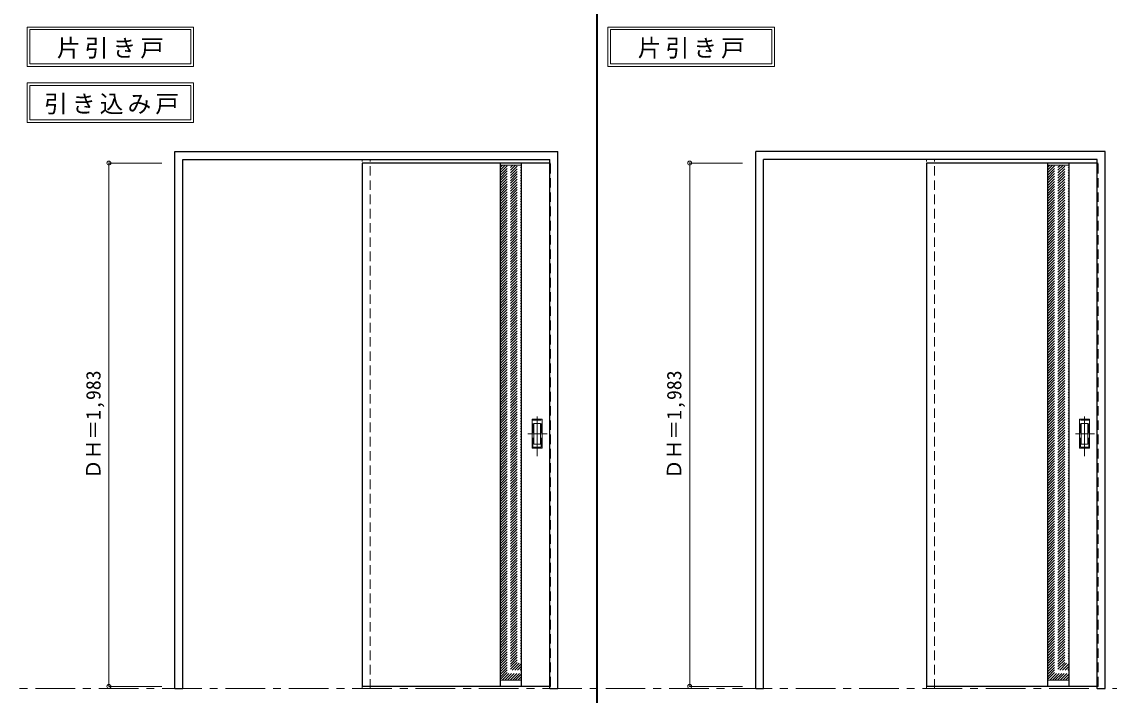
# Model space of a CAD drawing. Units: millimetres, scale not verified. Extents: x -6000 to 5700, y -4307 to 4260.
# Drawn here: x -502 to 3617, y -2588 to -36 of the extents above; entities that cross this region are included whole.
import ezdxf
from ezdxf.enums import TextEntityAlignment as Align

# ---------------------------------------------------------------- set-up
doc = ezdxf.new("R2010")
doc.units = ezdxf.units.MM
doc.header["$LTSCALE"] = 30
doc.header["$PDMODE"] = 32
doc.header["$PDSIZE"] = 15
doc.linetypes.add('CHAIN1', pattern=[8, 5, -1, 1, -1])
doc.linetypes.add('DASHED1', pattern=[1.8, 1.2, -0.6])
for name, color, linetype, lineweight in [('0-1_通り芯', 7, 'CHAIN1', 18), ('0-2_扉', 4, 'DASHED1', 9), ('0-3_仕上げ', 3, 'Continuous', 25), ('0-4_枠', 3, 'Continuous', 25), ('0-6_引手', 7, 'Continuous', 18), ('0-A_文字', 7, 'Continuous', 18), ('0-B_寸法', 7, 'Continuous', 9), ('0-C_ハッチ', 4, 'DASHED1', 9), ('F-1_枠', 6, 'Continuous', 40)]:
    doc.layers.add(name, color=color, linetype=linetype, lineweight=lineweight)
doc.styles.add('ＭＳ ゴシック', font='')
doc.styles.get('ＭＳ ゴシック').set_extended_font_data('MS Gothic')

msp = doc.modelspace()

# ---------------------------------------------------------------- linework, layer by layer
at = {"layer": '0-1_通り芯'}
msp.add_line((-5490, -2562.5), (5690, -2562.5), dxfattribs=at)
at = {"layer": '0-2_扉', "color": 3, "linetype": 'Continuous', "lineweight": 25}
for p, q in [((1498, -571), (788, -571)), ((788, -571), (788, -2554)), ((3572, -571), (2925, -571)), ((2925, -571), (2925, -2554)), ((1498, -2554), (788, -2554)), ((3572, -2554), (2925, -2554))]:
    msp.add_line(p, q, dxfattribs=at)
at = {"layer": '0-2_扉'}
for p, q in [((788, -571), (788, -575)), ((1498, -571), (1501, -571)), ((2925, -571), (2925, -575)), ((3572, -571), (3575, -571))]:
    msp.add_line(p, q, dxfattribs=at)
for points in [[(1498, -2554), (1501, -2554), (1501, -571)], [(3572, -2554), (3575, -2554), (3575, -571)]]:
    msp.add_lwpolyline(points, dxfattribs=at)
at = {"layer": '0-3_仕上げ'}
for p, q in [((1311, -2554), (1311, -571)), ((1391, -2554), (1391, -571)), ((3385, -2554), (3385, -571)), ((3465, -2554), (3465, -571))]:
    msp.add_line(p, q, dxfattribs=at)
at = {"layer": '0-3_仕上げ', "color": 7, "lineweight": 18}
for p, q in [((1311, -579), (1391, -579)), ((3385, -579), (3465, -579)), ((1311, -2530), (1391, -2530)), ((3385, -2530), (3465, -2530))]:
    msp.add_line(p, q, dxfattribs=at)
at = {"layer": '0-4_枠'}
for p, q in [((78, -2562.5), (78, -527.5)), ((78, -527.5), (1528, -527.5)), ((1528, -2562.5), (1528, -527.5)), ((2278, -2562.5), (2278, -527.5)), ((3602, -527.5), (2278, -527.5)), ((3602, -2562.5), (3602, -527.5)), ((108, -557.5), (1498, -557.5)), ((1498, -2562.5), (1498, -557.5)), ((3572, -557.5), (2308, -557.5)), ((3572, -2562.5), (3572, -557.5)), ((1498, -2562.5), (1528, -2562.5)), ((3572, -2562.5), (3602, -2562.5))]:
    msp.add_line(p, q, dxfattribs=at)
at = {"layer": '0-4_枠', "color": 4, "linetype": 'DASHED1', "lineweight": 9}
for p, q in [((788, -2562.5), (788, -557.5)), ((818, -2562.5), (818, -557.5)), ((2925, -2562.5), (2925, -557.5)), ((2955, -2562.5), (2955, -557.5)), ((788, -2562.5), (818, -2562.5)), ((2925, -2562.5), (2955, -2562.5))]:
    msp.add_line(p, q, dxfattribs=at)
at = {"layer": '0-4_枠'}
for points in [[(78, -2562.5), (108, -2562.5), (108, -557.5)], [(2278, -2562.5), (2308, -2562.5), (2308, -557.5)]]:
    msp.add_lwpolyline(points, dxfattribs=at)
at = {"layer": '0-6_引手', "linetype": 'CHAIN1'}
for p, q in [((1450, -1681.73), (1450, -1510.88)), ((3524, -1681.73), (3524, -1510.88)), ((1488.07, -1596.5), (1415.56, -1596.5)), ((3562.07, -1596.5), (3489.56, -1596.5))]:
    msp.add_line(p, q, dxfattribs=at)
at = {"layer": '0-6_引手'}
for p, q in [((1469, -1541.5), (1431, -1541.5)), ((1431, -1651.5), (1431, -1541.5)), ((1462.5, -1557.5), (1437.5, -1557.5)), ((1437.5, -1635.5), (1437.5, -1557.5)), ((1462.5, -1635.5), (1462.5, -1557.5)), ((1469, -1651.5), (1469, -1541.5)), ((3543, -1541.5), (3505, -1541.5)), ((3505, -1651.5), (3505, -1541.5)), ((3536.5, -1557.5), (3511.5, -1557.5)), ((3511.5, -1635.5), (3511.5, -1557.5)), ((3536.5, -1635.5), (3536.5, -1557.5)), ((3543, -1651.5), (3543, -1541.5)), ((1462.5, -1635.5), (1437.5, -1635.5)), ((3536.5, -1635.5), (3511.5, -1635.5)), ((1469, -1651.5), (1431, -1651.5)), ((3543, -1651.5), (3505, -1651.5))]:
    msp.add_line(p, q, dxfattribs=at)
at = {"layer": '0-6_引手', "linetype": 'DASHED1'}
for p, q in [((1434, -1647.5), (1434, -1545.5)), ((3508, -1647.5), (3508, -1545.5)), ((1466, -1647.5), (1434, -1647.5)), ((3540, -1647.5), (3508, -1647.5))]:
    msp.add_line(p, q, dxfattribs=at)
for points in [[(1466, -1647.5), (1466, -1545.5), (1434, -1545.5)], [(3540, -1647.5), (3540, -1545.5), (3508, -1545.5)]]:
    msp.add_lwpolyline(points, dxfattribs=at)
at = {"layer": '0-A_文字'}
for p, q in [((-482, -55.5), (-482, -205.5)), ((-472, -65.5), (-472, -195.5)), ((-472, -65.5), (139.03, -65.5)), ((139.03, -65.5), (139.03, -195.5)), ((1718, -55.5), (1718, -205.5)), ((1728, -65.5), (1728, -195.5)), ((1728, -65.5), (2339.03, -65.5)), ((2339.03, -65.5), (2339.03, -195.5)), ((-482, -205.5), (149.03, -205.5)), ((-472, -195.5), (139.03, -195.5)), ((1718, -205.5), (2349.03, -205.5)), ((1728, -195.5), (2339.03, -195.5)), ((-482, -266.97), (-482, -416.97)), ((-472, -276.97), (-472, -406.97)), ((-472, -276.97), (139.03, -276.97)), ((139.03, -276.97), (139.03, -406.97)), ((-472, -406.97), (139.03, -406.97)), ((-482, -416.97), (149.03, -416.97))]:
    msp.add_line(p, q, dxfattribs=at)
for points in [[(-482, -55.5), (149.03, -55.5), (149.03, -205.5)], [(1718, -55.5), (2349.03, -55.5), (2349.03, -205.5)], [(-482, -266.97), (149.03, -266.97), (149.03, -416.97)]]:
    msp.add_lwpolyline(points, dxfattribs=at)
at = {"layer": '0-B_寸法', "color": 4}
for p, q in [((-172, -571), (-172, -2554)), ((-172, -571), (28, -571)), ((2028, -571), (2028, -2554)), ((2028, -571), (2228, -571)), ((-172, -2554), (28, -2554)), ((2028, -2554), (2228, -2554))]:
    msp.add_line(p, q, dxfattribs=at)
at = {"layer": '0-B_寸法'}
for p in [(-172, -571), (2028, -571), (-172, -2554), (2028, -2554)]:
    msp.add_point(p, dxfattribs=at)
at = {"layer": '0-C_ハッチ'}
for p, q in [((1311, -656.11), (1388.11, -579)), ((1311, -646.21), (1378.21, -579)), ((1311, -636.31), (1368.31, -579)), ((1311, -626.41), (1358.41, -579)), ((1311, -616.51), (1348.51, -579)), ((1311, -606.61), (1338.61, -579)), ((1311, -596.71), (1328.71, -579)), ((1311, -586.81), (1318.81, -579)), ((1311, -666.01), (1391, -586.01)), ((1311, -675.91), (1391, -595.91)), ((1311, -685.81), (1391, -605.81)), ((1311, -695.71), (1391, -615.71)), ((3385, -656.11), (3462.11, -579)), ((3385, -646.21), (3452.21, -579)), ((3385, -636.31), (3442.31, -579)), ((3385, -626.41), (3432.41, -579)), ((3385, -616.51), (3422.51, -579)), ((3385, -606.61), (3412.61, -579)), ((3385, -596.71), (3402.71, -579)), ((3385, -586.81), (3392.81, -579)), ((3385, -666.01), (3465, -586.01)), ((3385, -675.91), (3465, -595.91)), ((3385, -685.81), (3465, -605.81)), ((3385, -695.71), (3465, -615.71)), ((1311, -705.61), (1391, -625.61)), ((1311, -715.5), (1391, -635.5)), ((1311, -725.4), (1391, -645.4)), ((1311, -735.3), (1391, -655.3)), ((3385, -705.61), (3465, -625.61)), ((3385, -715.5), (3465, -635.5)), ((3385, -725.4), (3465, -645.4)), ((3385, -735.3), (3465, -655.3)), ((1311, -745.2), (1391, -665.2)), ((1311, -755.1), (1391, -675.1)), ((1311, -765), (1391, -685)), ((1311, -774.9), (1391, -694.9)), ((3385, -745.2), (3465, -665.2)), ((3385, -755.1), (3465, -675.1)), ((3385, -765), (3465, -685)), ((3385, -774.9), (3465, -694.9)), ((1311, -784.8), (1391, -704.8)), ((1311, -794.7), (1391, -714.7)), ((1311, -804.6), (1391, -724.6)), ((1311, -814.5), (1391, -734.5)), ((3385, -784.8), (3465, -704.8)), ((3385, -794.7), (3465, -714.7)), ((3385, -804.6), (3465, -724.6)), ((3385, -814.5), (3465, -734.5)), ((1311, -824.4), (1391, -744.4)), ((1311, -834.3), (1391, -754.3)), ((1311, -844.2), (1391, -764.2)), ((1311, -854.1), (1391, -774.1)), ((3385, -824.4), (3465, -744.4)), ((3385, -834.3), (3465, -754.3)), ((3385, -844.2), (3465, -764.2)), ((3385, -854.1), (3465, -774.1)), ((1311, -864), (1391, -784)), ((1311, -873.9), (1391, -793.9)), ((1311, -883.8), (1391, -803.8)), ((1311, -893.7), (1391, -813.7)), ((1311, -903.6), (1391, -823.6)), ((3385, -864), (3465, -784)), ((3385, -873.9), (3465, -793.9)), ((3385, -883.8), (3465, -803.8)), ((3385, -893.7), (3465, -813.7)), ((3385, -903.6), (3465, -823.6)), ((1311, -913.49), (1391, -833.49)), ((1311, -923.39), (1391, -843.39)), ((1311, -933.29), (1391, -853.29)), ((1311, -943.19), (1391, -863.19)), ((3385, -913.49), (3465, -833.49)), ((3385, -923.39), (3465, -843.39)), ((3385, -933.29), (3465, -853.29)), ((3385, -943.19), (3465, -863.19)), ((1311, -953.09), (1391, -873.09)), ((1311, -962.99), (1391, -882.99)), ((1311, -972.89), (1391, -892.89)), ((1311, -982.79), (1391, -902.79)), ((3385, -953.09), (3465, -873.09)), ((3385, -962.99), (3465, -882.99)), ((3385, -972.89), (3465, -892.89)), ((3385, -982.79), (3465, -902.79)), ((1311, -992.69), (1391, -912.69)), ((1311, -1002.59), (1391, -922.59)), ((1311, -1012.49), (1391, -932.49)), ((1311, -1022.39), (1391, -942.39)), ((3385, -992.69), (3465, -912.69)), ((3385, -1002.59), (3465, -922.59)), ((3385, -1012.49), (3465, -932.49)), ((3385, -1022.39), (3465, -942.39)), ((1311, -1032.29), (1391, -952.29)), ((1311, -1042.19), (1391, -962.19)), ((1311, -1052.09), (1391, -972.09)), ((1311, -1061.99), (1391, -981.99)), ((3385, -1032.29), (3465, -952.29)), ((3385, -1042.19), (3465, -962.19)), ((3385, -1052.09), (3465, -972.09)), ((3385, -1061.99), (3465, -981.99)), ((1311, -1071.89), (1391, -991.89)), ((1311, -1081.79), (1391, -1001.79)), ((1311, -1091.69), (1391, -1011.69)), ((1311, -1101.59), (1391, -1021.59)), ((3385, -1071.89), (3465, -991.89)), ((3385, -1081.79), (3465, -1001.79)), ((3385, -1091.69), (3465, -1011.69)), ((3385, -1101.59), (3465, -1021.59)), ((1311, -1111.48), (1391, -1031.48)), ((1311, -1121.38), (1391, -1041.38)), ((1311, -1131.28), (1391, -1051.28)), ((1311, -1141.18), (1391, -1061.18)), ((3385, -1111.48), (3465, -1031.48)), ((3385, -1121.38), (3465, -1041.38)), ((3385, -1131.28), (3465, -1051.28)), ((3385, -1141.18), (3465, -1061.18)), ((1311, -1151.08), (1391, -1071.08)), ((1311, -1160.98), (1391, -1080.98)), ((1311, -1170.88), (1391, -1090.88)), ((1311, -1180.78), (1391, -1100.78)), ((1311, -1190.68), (1391, -1110.68)), ((3385, -1151.08), (3465, -1071.08)), ((3385, -1160.98), (3465, -1080.98)), ((3385, -1170.88), (3465, -1090.88)), ((3385, -1180.78), (3465, -1100.78)), ((3385, -1190.68), (3465, -1110.68)), ((1311, -1200.58), (1391, -1120.58)), ((1311, -1210.48), (1391, -1130.48)), ((1311, -1220.38), (1391, -1140.38)), ((1311, -1230.28), (1391, -1150.28)), ((3385, -1200.58), (3465, -1120.58)), ((3385, -1210.48), (3465, -1130.48)), ((3385, -1220.38), (3465, -1140.38)), ((3385, -1230.28), (3465, -1150.28)), ((1311, -1240.18), (1391, -1160.18)), ((1311, -1250.08), (1391, -1170.08)), ((1311, -1259.98), (1391, -1179.98)), ((1311, -1269.88), (1391, -1189.88)), ((3385, -1240.18), (3465, -1160.18)), ((3385, -1250.08), (3465, -1170.08)), ((3385, -1259.98), (3465, -1179.98)), ((3385, -1269.88), (3465, -1189.88)), ((1311, -1279.78), (1391, -1199.78)), ((1311, -1289.68), (1391, -1209.68)), ((1311, -1299.58), (1391, -1219.58)), ((1311, -1309.47), (1391, -1229.47)), ((3385, -1279.78), (3465, -1199.78)), ((3385, -1289.68), (3465, -1209.68)), ((3385, -1299.58), (3465, -1219.58)), ((3385, -1309.47), (3465, -1229.47)), ((1311, -1319.37), (1391, -1239.37)), ((1311, -1329.27), (1391, -1249.27)), ((1311, -1339.17), (1391, -1259.17)), ((1311, -1349.07), (1391, -1269.07)), ((3385, -1319.37), (3465, -1239.37)), ((3385, -1329.27), (3465, -1249.27)), ((3385, -1339.17), (3465, -1259.17)), ((3385, -1349.07), (3465, -1269.07)), ((1311, -1358.97), (1391, -1278.97)), ((1311, -1368.87), (1391, -1288.87)), ((1311, -1378.77), (1391, -1298.77)), ((1311, -1388.67), (1391, -1308.67)), ((3385, -1358.97), (3465, -1278.97)), ((3385, -1368.87), (3465, -1288.87)), ((3385, -1378.77), (3465, -1298.77)), ((3385, -1388.67), (3465, -1308.67)), ((1311, -1398.57), (1391, -1318.57)), ((1311, -1408.47), (1391, -1328.47)), ((1311, -1418.37), (1391, -1338.37)), ((1311, -1428.27), (1391, -1348.27)), ((1311, -1438.17), (1391, -1358.17)), ((3385, -1398.57), (3465, -1318.57)), ((3385, -1408.47), (3465, -1328.47)), ((3385, -1418.37), (3465, -1338.37)), ((3385, -1428.27), (3465, -1348.27)), ((3385, -1438.17), (3465, -1358.17)), ((1311, -1448.07), (1391, -1368.07)), ((1311, -1457.97), (1391, -1377.97)), ((1311, -1467.87), (1391, -1387.87)), ((1311, -1477.77), (1391, -1397.77)), ((3385, -1448.07), (3465, -1368.07)), ((3385, -1457.97), (3465, -1377.97)), ((3385, -1467.87), (3465, -1387.87)), ((3385, -1477.77), (3465, -1397.77)), ((1311, -1487.67), (1391, -1407.67)), ((1311, -1497.56), (1391, -1417.56)), ((1311, -1507.46), (1391, -1427.46)), ((1311, -1517.36), (1391, -1437.36)), ((3385, -1487.67), (3465, -1407.67)), ((3385, -1497.56), (3465, -1417.56)), ((3385, -1507.46), (3465, -1427.46)), ((3385, -1517.36), (3465, -1437.36)), ((1311, -1527.26), (1391, -1447.26)), ((1311, -1537.16), (1391, -1457.16)), ((1311, -1547.06), (1391, -1467.06)), ((1311, -1556.96), (1391, -1476.96)), ((3385, -1527.26), (3465, -1447.26)), ((3385, -1537.16), (3465, -1457.16)), ((3385, -1547.06), (3465, -1467.06)), ((3385, -1556.96), (3465, -1476.96)), ((1311, -1566.86), (1391, -1486.86)), ((1311, -1576.76), (1391, -1496.76)), ((1311, -1586.66), (1391, -1506.66)), ((1311, -1596.56), (1391, -1516.56)), ((3385, -1566.86), (3465, -1486.86)), ((3385, -1576.76), (3465, -1496.76)), ((3385, -1586.66), (3465, -1506.66)), ((3385, -1596.56), (3465, -1516.56)), ((1311, -1606.46), (1391, -1526.46)), ((1311, -1616.36), (1391, -1536.36)), ((1311, -1626.26), (1391, -1546.26)), ((1311, -1636.16), (1391, -1556.16)), ((3385, -1606.46), (3465, -1526.46)), ((3385, -1616.36), (3465, -1536.36)), ((3385, -1626.26), (3465, -1546.26)), ((3385, -1636.16), (3465, -1556.16)), ((1311, -1646.06), (1391, -1566.06)), ((1311, -1655.96), (1391, -1575.96)), ((1311, -1665.86), (1391, -1585.86)), ((1311, -1675.76), (1391, -1595.76)), ((1311, -1685.66), (1391, -1605.66)), ((3385, -1646.06), (3465, -1566.06)), ((3385, -1655.96), (3465, -1575.96)), ((3385, -1665.86), (3465, -1585.86)), ((3385, -1675.76), (3465, -1595.76)), ((3385, -1685.66), (3465, -1605.66)), ((1311, -1695.55), (1391, -1615.55)), ((1311, -1705.45), (1391, -1625.45)), ((1311, -1715.35), (1391, -1635.35)), ((1311, -1725.25), (1391, -1645.25)), ((3385, -1695.55), (3465, -1615.55)), ((3385, -1705.45), (3465, -1625.45)), ((3385, -1715.35), (3465, -1635.35)), ((3385, -1725.25), (3465, -1645.25)), ((1311, -1735.15), (1391, -1655.15)), ((1311, -1745.05), (1391, -1665.05)), ((1311, -1754.95), (1391, -1674.95)), ((1311, -1764.85), (1391, -1684.85)), ((3385, -1735.15), (3465, -1655.15)), ((3385, -1745.05), (3465, -1665.05)), ((3385, -1754.95), (3465, -1674.95)), ((3385, -1764.85), (3465, -1684.85)), ((1311, -1774.75), (1391, -1694.75)), ((1311, -1784.65), (1391, -1704.65)), ((1311, -1794.55), (1391, -1714.55)), ((1311, -1804.45), (1391, -1724.45)), ((3385, -1774.75), (3465, -1694.75)), ((3385, -1784.65), (3465, -1704.65)), ((3385, -1794.55), (3465, -1714.55)), ((3385, -1804.45), (3465, -1724.45)), ((1311, -1814.35), (1391, -1734.35)), ((1311, -1824.25), (1391, -1744.25)), ((1311, -1834.15), (1391, -1754.15)), ((1311, -1844.05), (1391, -1764.05)), ((3385, -1814.35), (3465, -1734.35)), ((3385, -1824.25), (3465, -1744.25)), ((3385, -1834.15), (3465, -1754.15)), ((3385, -1844.05), (3465, -1764.05)), ((1311, -1853.95), (1391, -1773.95)), ((1311, -1863.85), (1391, -1783.85)), ((1311, -1873.75), (1391, -1793.75)), ((1311, -1883.65), (1391, -1803.65)), ((3385, -1853.95), (3465, -1773.95)), ((3385, -1863.85), (3465, -1783.85)), ((3385, -1873.75), (3465, -1793.75)), ((3385, -1883.65), (3465, -1803.65)), ((1311, -1893.54), (1391, -1813.54)), ((1311, -1903.44), (1391, -1823.44)), ((1311, -1913.34), (1391, -1833.34)), ((1311, -1923.24), (1391, -1843.24)), ((1311, -1933.14), (1391, -1853.14)), ((3385, -1893.54), (3465, -1813.54)), ((3385, -1903.44), (3465, -1823.44)), ((3385, -1913.34), (3465, -1833.34)), ((3385, -1923.24), (3465, -1843.24)), ((3385, -1933.14), (3465, -1853.14)), ((1311, -1943.04), (1391, -1863.04)), ((1311, -1952.94), (1391, -1872.94)), ((1311, -1962.84), (1391, -1882.84)), ((1311, -1972.74), (1391, -1892.74)), ((3385, -1943.04), (3465, -1863.04)), ((3385, -1952.94), (3465, -1872.94)), ((3385, -1962.84), (3465, -1882.84)), ((3385, -1972.74), (3465, -1892.74)), ((1311, -1982.64), (1391, -1902.64)), ((1311, -1992.54), (1391, -1912.54)), ((1311, -2002.44), (1391, -1922.44)), ((1311, -2012.34), (1391, -1932.34)), ((3385, -1982.64), (3465, -1902.64)), ((3385, -1992.54), (3465, -1912.54)), ((3385, -2002.44), (3465, -1922.44)), ((3385, -2012.34), (3465, -1932.34)), ((1311, -2022.24), (1391, -1942.24)), ((1311, -2032.14), (1391, -1952.14)), ((1311, -2042.04), (1391, -1962.04)), ((1311, -2051.94), (1391, -1971.94)), ((3385, -2022.24), (3465, -1942.24)), ((3385, -2032.14), (3465, -1952.14)), ((3385, -2042.04), (3465, -1962.04)), ((3385, -2051.94), (3465, -1971.94)), ((1311, -2061.84), (1391, -1981.84)), ((1311, -2071.74), (1391, -1991.74)), ((1311, -2081.64), (1391, -2001.64)), ((1311, -2091.53), (1391, -2011.53)), ((3385, -2061.84), (3465, -1981.84)), ((3385, -2071.74), (3465, -1991.74)), ((3385, -2081.64), (3465, -2001.64)), ((3385, -2091.53), (3465, -2011.53)), ((1311, -2101.43), (1391, -2021.43)), ((1311, -2111.33), (1391, -2031.33)), ((1311, -2121.23), (1391, -2041.23)), ((1311, -2131.13), (1391, -2051.13)), ((3385, -2101.43), (3465, -2021.43)), ((3385, -2111.33), (3465, -2031.33)), ((3385, -2121.23), (3465, -2041.23)), ((3385, -2131.13), (3465, -2051.13)), ((1311, -2141.03), (1391, -2061.03)), ((1311, -2150.93), (1391, -2070.93)), ((1311, -2160.83), (1391, -2080.83)), ((1311, -2170.73), (1391, -2090.73)), ((1311, -2180.63), (1391, -2100.63)), ((3385, -2141.03), (3465, -2061.03)), ((3385, -2150.93), (3465, -2070.93)), ((3385, -2160.83), (3465, -2080.83)), ((3385, -2170.73), (3465, -2090.73)), ((3385, -2180.63), (3465, -2100.63)), ((1311, -2190.53), (1391, -2110.53)), ((1311, -2200.43), (1391, -2120.43)), ((1311, -2210.33), (1391, -2130.33)), ((1311, -2220.23), (1391, -2140.23)), ((3385, -2190.53), (3465, -2110.53)), ((3385, -2200.43), (3465, -2120.43)), ((3385, -2210.33), (3465, -2130.33)), ((3385, -2220.23), (3465, -2140.23)), ((1311, -2230.13), (1391, -2150.13)), ((1311, -2240.03), (1391, -2160.03)), ((1311, -2249.93), (1391, -2169.93)), ((1311, -2259.83), (1391, -2179.83)), ((3385, -2230.13), (3465, -2150.13)), ((3385, -2240.03), (3465, -2160.03)), ((3385, -2249.93), (3465, -2169.93)), ((3385, -2259.83), (3465, -2179.83)), ((1311, -2269.73), (1391, -2189.73)), ((1311, -2279.63), (1391, -2199.63)), ((1311, -2289.52), (1391, -2209.52)), ((1311, -2299.42), (1391, -2219.42)), ((3385, -2269.73), (3465, -2189.73)), ((3385, -2279.63), (3465, -2199.63)), ((3385, -2289.52), (3465, -2209.52)), ((3385, -2299.42), (3465, -2219.42)), ((1311, -2309.32), (1391, -2229.32)), ((1311, -2319.22), (1391, -2239.22)), ((1311, -2329.12), (1391, -2249.12)), ((1311, -2339.02), (1391, -2259.02)), ((3385, -2309.32), (3465, -2229.32)), ((3385, -2319.22), (3465, -2239.22)), ((3385, -2329.12), (3465, -2249.12)), ((3385, -2339.02), (3465, -2259.02)), ((1311, -2348.92), (1391, -2268.92)), ((1311, -2358.82), (1391, -2278.82)), ((1311, -2368.72), (1391, -2288.72)), ((1311, -2378.62), (1391, -2298.62)), ((3385, -2348.92), (3465, -2268.92)), ((3385, -2358.82), (3465, -2278.82)), ((3385, -2368.72), (3465, -2288.72)), ((3385, -2378.62), (3465, -2298.62)), ((1311, -2388.52), (1391, -2308.52)), ((1311, -2398.42), (1391, -2318.42)), ((1311, -2408.32), (1391, -2328.32)), ((1311, -2418.22), (1391, -2338.22)), ((3385, -2388.52), (3465, -2308.52)), ((3385, -2398.42), (3465, -2318.42)), ((3385, -2408.32), (3465, -2328.32)), ((3385, -2418.22), (3465, -2338.22)), ((1311, -2428.12), (1391, -2348.12)), ((1311, -2438.02), (1391, -2358.02)), ((1311, -2447.92), (1391, -2367.92)), ((1311, -2457.82), (1391, -2377.82)), ((1311, -2467.72), (1391, -2387.72)), ((3385, -2428.12), (3465, -2348.12)), ((3385, -2438.02), (3465, -2358.02)), ((3385, -2447.92), (3465, -2367.92)), ((3385, -2457.82), (3465, -2377.82)), ((3385, -2467.72), (3465, -2387.72)), ((1311, -2477.61), (1391, -2397.61)), ((1311, -2487.51), (1391, -2407.51)), ((1311, -2497.41), (1391, -2417.41)), ((1311, -2507.31), (1391, -2427.31)), ((3385, -2477.61), (3465, -2397.61)), ((3385, -2487.51), (3465, -2407.51)), ((3385, -2497.41), (3465, -2417.41)), ((3385, -2507.31), (3465, -2427.31)), ((1311, -2517.21), (1391, -2437.21)), ((1311, -2527.11), (1391, -2447.11)), ((1318.01, -2530), (1391, -2457.01)), ((1327.91, -2530), (1391, -2466.91)), ((3385, -2517.21), (3465, -2437.21)), ((3385, -2527.11), (3465, -2447.11)), ((3392.01, -2530), (3465, -2457.01)), ((3401.91, -2530), (3465, -2466.91)), ((1337.81, -2530), (1391, -2476.81)), ((1347.71, -2530), (1391, -2486.71)), ((1357.61, -2530), (1391, -2496.61)), ((1367.51, -2530), (1391, -2506.51)), ((3411.81, -2530), (3465, -2476.81)), ((3421.71, -2530), (3465, -2486.71)), ((3431.61, -2530), (3465, -2496.61)), ((3441.51, -2530), (3465, -2506.51)), ((1377.41, -2530), (1391, -2516.41)), ((1387.31, -2530), (1391, -2526.31)), ((3451.41, -2530), (3465, -2516.41)), ((3461.31, -2530), (3465, -2526.31))]:
    msp.add_line(p, q, dxfattribs=at)
at = {"layer": 'F-1_枠'}
msp.add_line((1678, -3790), (1678, 4175), dxfattribs=at)

# ---------------------------------------------------------------- texts
at = {"layer": '0-A_文字', "char_height": 65.98, "attachment_point": 7, "style": 'ＭＳ ゴシック'}
for s, insert in [('\\T1.17;片引き戸', (-368.98, -175.5)), ('\\T1.17;片引き戸', (1831.02, -175.5)), ('\\T1.17;引き込み戸', (-417.34, -386.97))]:
    msp.add_mtext(s, dxfattribs=dict(at, insert=insert))
at = {"layer": '0-B_寸法', "style": 'ＭＳ ゴシック'}
for p in [(-187, -1768.75), (2013, -1768.75)]:
    msp.add_text('ＤＨ＝1,983', height=54.99, rotation=90, dxfattribs=at).set_placement(p, align=Align.BOTTOM_LEFT)

doc.saveas('drawing.dxf')
